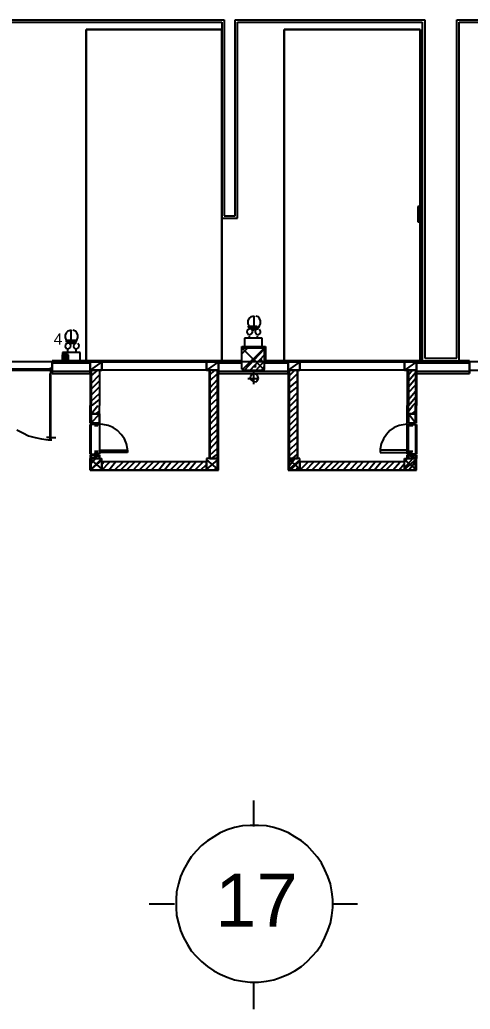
# Model space of a CAD drawing. Header units: millimetres. Extents: x 5 to 415, y 48 to 251.
# Drawn here: x 227.98 to 244.15, y 48.44 to 83.96 of the extents above; entities that cross this region are included whole.
import ezdxf

# ---------------------------------------------------------------- set-up
doc = ezdxf.new("R2010")
doc.units = ezdxf.units.MM
for name, color, linetype in [('H', 7, 'Continuous'), ('P', 7, 'Continuous'), ('T', 7, 'Continuous')]:
    doc.layers.add(name, color=color, linetype=linetype)

msp = doc.modelspace()

# ---------------------------------------------------------------- hatches: boundary and pattern name
at = {"layer": 'H', "linetype": 'Continuous'}
for points in [[(236.22, 72.902), (236.185, 72.937), (236.22, 72.937), (236.22, 72.902)], [(236.22, 72.902), (236.22, 72.937), (236.255, 72.937), (236.255, 72.849), (236.22, 72.902)], [(236.255, 72.849), (236.255, 72.937), (236.308, 72.937), (236.308, 72.849), (236.255, 72.849)], [(236.308, 72.849), (236.308, 72.937), (236.343, 72.937), (236.343, 72.813), (236.308, 72.849)], [(236.343, 72.813), (236.343, 72.937), (236.396, 72.937), (236.396, 72.813), (236.343, 72.813)], [(236.396, 72.813), (236.396, 72.937), (236.432, 72.937), (236.432, 72.849), (236.396, 72.813)], [(236.432, 72.849), (236.432, 72.937), (236.467, 72.937), (236.467, 72.849), (236.432, 72.849)], [(236.467, 72.849), (236.467, 72.937), (236.52, 72.937), (236.52, 72.902), (236.467, 72.849)], [(236.52, 72.902), (236.555, 72.937), (236.555, 72.902), (236.52, 72.902)], [(236.52, 72.902), (236.52, 72.937), (236.555, 72.937), (236.52, 72.902)], [(229.658, 72.39), (229.658, 72.443), (229.694, 72.443), (229.694, 72.39), (229.658, 72.39)], [(229.694, 72.39), (229.694, 72.443), (229.747, 72.443), (229.747, 72.355), (229.694, 72.39)], [(229.747, 72.355), (229.747, 72.443), (229.782, 72.443), (229.782, 72.355), (229.747, 72.355)], [(229.782, 72.355), (229.782, 72.443), (229.835, 72.443), (229.835, 72.355), (229.782, 72.355)], [(229.835, 72.355), (229.835, 72.443), (229.87, 72.443), (229.87, 72.355), (229.835, 72.355)], [(229.87, 72.355), (229.87, 72.443), (229.905, 72.443), (229.905, 72.355), (229.87, 72.355)], [(229.905, 72.355), (229.905, 72.443), (229.958, 72.443), (229.958, 72.355), (229.905, 72.355)], [(229.958, 72.355), (229.958, 72.443), (230.046, 72.443), (229.958, 72.355)], [(229.535, 71.878), (229.535, 71.931), (229.747, 71.931), (229.747, 71.878), (229.535, 71.878)], [(229.535, 71.843), (229.535, 71.878), (229.747, 71.878), (229.747, 71.843), (229.535, 71.843)], [(229.535, 71.79), (229.535, 71.843), (229.747, 71.843), (229.747, 71.79), (229.535, 71.79)], [(229.535, 71.755), (229.535, 71.79), (229.747, 71.79), (229.747, 71.755), (229.535, 71.755)], [(229.57, 71.72), (229.535, 71.755), (229.747, 71.755), (229.694, 71.72), (229.57, 71.72)]]:
    msp.add_hatch(color=256, dxfattribs=at).paths.add_polyline_path(points)

# ---------------------------------------------------------------- linework, layer by layer
at = {"layer": 'P'}
for points in [[(224.014, 83.961), (235.32, 83.961)], [(224.102, 83.873), (235.232, 83.873)], [(224.102, 83.873), (235.232, 83.873)], [(224.102, 83.873), (235.232, 83.873)], [(235.232, 83.873), (235.232, 83.608)], [(235.232, 83.873), (235.232, 76.835)], [(235.232, 83.873), (235.232, 76.835)], [(235.32, 83.961), (235.32, 76.923)], [(235.708, 76.923), (235.708, 83.961)], [(235.708, 83.961), (242.517, 83.961)], [(235.797, 76.835), (235.797, 83.873)], [(235.797, 83.873), (242.429, 83.873)], [(235.797, 76.835), (235.797, 83.873)], [(235.797, 83.873), (242.429, 83.873)], [(235.797, 76.835), (235.797, 83.873)], [(235.797, 83.873), (242.429, 83.873)], [(242.429, 83.873), (242.429, 77.188)], [(242.429, 83.873), (242.429, 77.258)], [(242.429, 83.873), (242.429, 77.258)], [(242.517, 83.961), (242.517, 77.188)], [(243.664, 71.808), (243.664, 83.961)], [(243.664, 83.961), (254.882, 83.961)], [(243.752, 71.72), (243.752, 83.873)], [(243.752, 83.873), (254.794, 83.873)], [(243.752, 71.72), (243.752, 83.873)], [(243.752, 83.873), (254.794, 83.873)], [(243.752, 71.72), (243.752, 83.873)], [(243.752, 83.873), (254.794, 83.873)], [(235.232, 83.608), (230.364, 83.608)], [(230.364, 83.608), (230.364, 71.72)], [(230.364, 71.72), (230.364, 83.608)], [(230.364, 83.608), (235.232, 83.608)], [(235.232, 83.608), (230.364, 83.608)], [(230.364, 83.608), (230.364, 71.72)], [(235.232, 83.608), (235.232, 76.835)], [(235.232, 83.608), (235.232, 71.72)], [(235.232, 71.72), (235.232, 83.608)], [(242.358, 83.608), (237.472, 83.608)], [(237.472, 83.608), (237.472, 71.72)], [(237.472, 71.72), (237.472, 83.608)], [(237.472, 83.608), (242.358, 83.608)], [(242.358, 83.608), (237.472, 83.608)], [(237.472, 83.608), (237.472, 71.72)], [(242.358, 77.188), (242.358, 83.608)], [(242.358, 83.608), (242.358, 71.72)], [(242.358, 71.72), (242.358, 83.608)], [(242.429, 77.258), (242.27, 77.258)], [(242.27, 77.258), (242.27, 76.712)], [(242.429, 77.258), (242.27, 77.258)], [(242.27, 77.258), (242.27, 76.712)], [(242.358, 76.8), (242.358, 77.188)], [(242.429, 77.188), (242.429, 76.8)], [(242.517, 77.188), (242.517, 76.8)], [(235.232, 71.72), (235.232, 76.835)], [(235.232, 76.835), (235.797, 76.835)], [(235.232, 76.835), (235.797, 76.835)], [(235.232, 76.835), (235.797, 76.835)], [(235.32, 76.923), (235.708, 76.923)], [(242.358, 71.72), (242.358, 76.8)], [(242.429, 76.8), (242.429, 71.72)], [(242.517, 76.8), (242.517, 71.808)], [(242.27, 76.712), (242.429, 76.712)], [(242.27, 76.712), (242.429, 76.712)], [(242.429, 76.712), (242.429, 71.72)], [(242.429, 76.712), (242.429, 71.72)], [(236.202, 73.237), (236.167, 73.148)], [(236.202, 73.237), (236.167, 73.148)], [(236.273, 73.29), (236.202, 73.237)], [(236.273, 73.29), (236.202, 73.237)], [(236.396, 73.325), (236.273, 73.29)], [(236.396, 73.325), (236.273, 73.29)], [(236.379, 73.325), (236.379, 72.813)], [(236.538, 73.29), (236.449, 73.325)], [(236.538, 73.29), (236.449, 73.325)], [(236.59, 73.237), (236.538, 73.29)], [(236.59, 73.237), (236.538, 73.29)], [(236.626, 73.148), (236.59, 73.237)], [(236.626, 73.148), (236.59, 73.237)], [(236.238, 72.866), (236.149, 72.813)], [(236.167, 73.148), (236.167, 73.043)], [(236.167, 73.148), (236.167, 73.043)], [(236.167, 73.043), (236.202, 72.972)], [(236.167, 73.043), (236.202, 72.972)], [(236.167, 72.954), (236.22, 72.902)], [(236.22, 72.902), (236.167, 72.954)], [(236.202, 72.972), (236.273, 72.902)], [(236.202, 72.972), (236.273, 72.902)], [(236.22, 72.954), (236.22, 72.954)], [(236.22, 72.954), (236.22, 72.954)], [(236.22, 72.902), (236.22, 72.954)], [(236.22, 72.954), (236.22, 72.902)], [(236.22, 72.954), (236.255, 72.954)], [(236.255, 72.954), (236.22, 72.954)], [(236.22, 72.902), (236.255, 72.866)], [(236.255, 72.866), (236.22, 72.902)], [(236.255, 72.954), (236.255, 72.866)], [(236.255, 72.866), (236.291, 72.954)], [(236.291, 72.954), (236.255, 72.954)], [(236.255, 72.866), (236.291, 72.954)], [(236.291, 72.866), (236.255, 72.866)], [(236.273, 72.902), (236.361, 72.866)], [(236.273, 72.902), (236.361, 72.866)], [(236.291, 72.954), (236.291, 72.866)], [(236.291, 72.954), (236.291, 72.866)], [(236.291, 72.866), (236.343, 72.954)], [(236.343, 72.954), (236.291, 72.954)], [(236.291, 72.866), (236.343, 72.954)], [(236.343, 72.813), (236.291, 72.866)], [(236.343, 72.778), (236.291, 72.849)], [(236.343, 72.954), (236.343, 72.813)], [(236.343, 72.954), (236.343, 72.813)], [(236.343, 72.813), (236.379, 72.954)], [(236.379, 72.954), (236.343, 72.954)], [(236.343, 72.813), (236.379, 72.954)], [(236.361, 72.866), (236.449, 72.866)], [(236.361, 72.866), (236.449, 72.866)], [(236.379, 72.954), (236.379, 72.813)], [(236.379, 72.954), (236.379, 72.813)], [(236.379, 72.813), (236.414, 72.954)], [(236.414, 72.954), (236.379, 72.954)], [(236.379, 72.813), (236.414, 72.954)], [(236.414, 72.866), (236.379, 72.813)], [(236.414, 72.954), (236.414, 72.866)], [(236.414, 72.954), (236.414, 72.866)], [(236.414, 72.866), (236.467, 72.954)], [(236.467, 72.954), (236.414, 72.954)], [(236.414, 72.866), (236.467, 72.954)], [(236.467, 72.866), (236.414, 72.866)], [(236.538, 72.866), (236.432, 72.813)], [(236.449, 72.866), (236.538, 72.902)], [(236.449, 72.866), (236.538, 72.902)], [(236.467, 72.954), (236.467, 72.866)], [(236.467, 72.954), (236.467, 72.866)], [(236.467, 72.866), (236.502, 72.954)], [(236.502, 72.954), (236.467, 72.954)], [(236.467, 72.866), (236.502, 72.954)], [(236.502, 72.902), (236.467, 72.866)], [(236.502, 72.954), (236.502, 72.902)], [(236.555, 72.954), (236.502, 72.902)], [(236.502, 72.902), (236.555, 72.954)], [(236.502, 72.902), (236.555, 72.954)], [(236.555, 72.954), (236.502, 72.902)], [(236.538, 72.902), (236.59, 72.972)], [(236.538, 72.902), (236.59, 72.972)], [(236.555, 72.954), (236.555, 72.902)], [(236.555, 72.902), (236.555, 72.954)], [(236.59, 72.972), (236.626, 73.043)], [(236.59, 72.972), (236.626, 73.043)], [(236.626, 72.778), (236.59, 72.849)], [(236.626, 73.043), (236.626, 73.148)], [(236.626, 73.043), (236.626, 73.148)], [(229.641, 72.725), (229.605, 72.637)], [(229.641, 72.725), (229.605, 72.637)], [(229.605, 72.637), (229.605, 72.549)], [(229.605, 72.637), (229.605, 72.549)], [(229.605, 72.549), (229.641, 72.461)], [(229.605, 72.549), (229.641, 72.461)], [(229.711, 72.778), (229.641, 72.725)], [(229.711, 72.778), (229.641, 72.725)], [(229.835, 72.813), (229.711, 72.778)], [(229.835, 72.813), (229.711, 72.778)], [(229.817, 72.813), (229.817, 72.355)], [(229.976, 72.778), (229.888, 72.813)], [(229.976, 72.778), (229.888, 72.813)], [(230.029, 72.725), (229.976, 72.778)], [(230.029, 72.725), (229.976, 72.778)], [(230.064, 72.637), (230.029, 72.725)], [(230.064, 72.637), (230.029, 72.725)], [(230.029, 72.461), (230.064, 72.549)], [(230.029, 72.461), (230.064, 72.549)], [(230.064, 72.549), (230.064, 72.637)], [(230.064, 72.549), (230.064, 72.637)], [(236.679, 72.531), (236.044, 72.531)], [(236.044, 72.531), (236.044, 72.231)], [(236.149, 72.813), (236.132, 72.743)], [(236.132, 72.743), (236.167, 72.672)], [(236.167, 72.672), (236.255, 72.655)], [(236.22, 72.602), (236.22, 72.531)], [(236.255, 72.655), (236.326, 72.708)], [(236.326, 72.708), (236.343, 72.778)], [(236.379, 72.813), (236.343, 72.813)], [(236.432, 72.813), (236.432, 72.743)], [(236.432, 72.743), (236.467, 72.672)], [(236.467, 72.672), (236.555, 72.655)], [(236.502, 72.602), (236.502, 72.531)], [(236.555, 72.655), (236.626, 72.708)], [(236.626, 72.708), (236.626, 72.778)], [(236.679, 72.231), (236.679, 72.531)], [(229.623, 72.302), (229.605, 72.231)], [(229.605, 72.231), (229.658, 72.161)], [(229.711, 72.355), (229.623, 72.302)], [(229.641, 72.461), (229.711, 72.39)], [(229.641, 72.461), (229.711, 72.39)], [(229.658, 72.443), (229.658, 72.39)], [(229.658, 72.39), (229.658, 72.443)], [(229.658, 72.443), (229.694, 72.443)], [(229.694, 72.443), (229.658, 72.443)], [(229.658, 72.39), (229.694, 72.39)], [(229.694, 72.39), (229.658, 72.39)], [(229.658, 72.161), (229.729, 72.143)], [(229.694, 72.443), (229.729, 72.443)], [(229.729, 72.443), (229.694, 72.443)], [(229.694, 72.39), (229.729, 72.355)], [(229.729, 72.355), (229.694, 72.39)], [(229.711, 72.39), (229.799, 72.355)], [(229.711, 72.39), (229.799, 72.355)], [(229.729, 72.443), (229.729, 72.355)], [(229.729, 72.355), (229.782, 72.443)], [(229.782, 72.443), (229.729, 72.443)], [(229.729, 72.355), (229.782, 72.443)], [(229.782, 72.355), (229.729, 72.355)], [(229.729, 72.143), (229.799, 72.196)], [(229.817, 72.267), (229.764, 72.337)], [(229.782, 72.443), (229.782, 72.355)], [(229.782, 72.443), (229.782, 72.355)], [(229.782, 72.355), (229.817, 72.443)], [(229.817, 72.443), (229.782, 72.443)], [(229.782, 72.355), (229.817, 72.443)], [(229.817, 72.355), (229.782, 72.355)], [(229.799, 72.355), (229.888, 72.355)], [(229.799, 72.355), (229.888, 72.355)], [(229.799, 72.196), (229.817, 72.267)], [(229.817, 72.443), (229.817, 72.355)], [(229.817, 72.443), (229.817, 72.355)], [(229.817, 72.355), (229.87, 72.443)], [(229.87, 72.443), (229.817, 72.443)], [(229.817, 72.355), (229.87, 72.443)], [(229.87, 72.355), (229.817, 72.355)], [(229.87, 72.443), (229.87, 72.355)], [(229.87, 72.443), (229.87, 72.355)], [(229.87, 72.355), (229.905, 72.443)], [(229.905, 72.443), (229.87, 72.443)], [(229.87, 72.355), (229.905, 72.443)], [(229.905, 72.355), (229.87, 72.355)], [(229.888, 72.355), (229.976, 72.39)], [(229.888, 72.355), (229.976, 72.39)], [(229.905, 72.443), (229.905, 72.355)], [(229.905, 72.443), (229.905, 72.355)], [(229.905, 72.355), (229.941, 72.443)], [(229.941, 72.443), (229.905, 72.443)], [(229.905, 72.355), (229.941, 72.443)], [(229.941, 72.355), (229.905, 72.355)], [(229.923, 72.302), (229.905, 72.231)], [(229.905, 72.231), (229.958, 72.161)], [(230.011, 72.355), (229.923, 72.302)], [(229.941, 72.443), (229.941, 72.355)], [(229.941, 72.443), (229.941, 72.355)], [(229.941, 72.355), (229.993, 72.443)], [(229.993, 72.443), (229.941, 72.443)], [(229.941, 72.355), (229.993, 72.443)], [(229.993, 72.39), (229.941, 72.355)], [(229.958, 72.161), (230.029, 72.143)], [(229.976, 72.39), (230.029, 72.461)], [(229.976, 72.39), (230.029, 72.461)], [(229.993, 72.443), (229.993, 72.39)], [(229.993, 72.443), (230.029, 72.443)], [(230.029, 72.443), (229.993, 72.443)], [(229.993, 72.39), (229.993, 72.443)], [(229.993, 72.443), (229.993, 72.39)], [(229.993, 72.443), (229.993, 72.39)], [(229.993, 72.39), (229.993, 72.443)], [(230.029, 72.143), (230.099, 72.196)], [(230.117, 72.267), (230.064, 72.337)], [(230.099, 72.196), (230.117, 72.267)], [(235.955, 71.72), (235.955, 72.231)], [(235.955, 72.231), (236.802, 72.231)], [(235.955, 71.967), (236.167, 72.178)], [(235.955, 72.178), (236.767, 72.178)], [(235.955, 71.42), (235.955, 72.178)], [(236.767, 72.178), (235.955, 71.385)], [(235.955, 72.178), (236.767, 71.385)], [(236.044, 72.231), (236.679, 72.231)], [(236.044, 71.385), (236.767, 72.143)], [(236.767, 71.42), (236.767, 72.178)], [(236.802, 72.231), (236.802, 71.72)], [(230.152, 72.02), (229.517, 72.02)], [(229.517, 72.02), (229.517, 71.72)], [(229.535, 71.931), (229.517, 71.843)], [(229.729, 71.931), (229.517, 71.931)], [(229.517, 71.931), (229.57, 71.931)], [(229.729, 71.931), (229.517, 71.931)], [(229.517, 71.931), (229.729, 71.896)], [(229.517, 71.931), (229.729, 71.896)], [(229.517, 71.896), (229.517, 71.931)], [(229.729, 71.896), (229.517, 71.896)], [(229.729, 71.896), (229.517, 71.896)], [(229.517, 71.896), (229.729, 71.896)], [(229.517, 71.896), (229.729, 71.896)], [(229.729, 71.896), (229.517, 71.896)], [(229.729, 71.896), (229.517, 71.896)], [(229.517, 71.896), (229.729, 71.843)], [(229.517, 71.896), (229.729, 71.843)], [(229.517, 71.843), (229.517, 71.896)], [(229.517, 71.843), (229.57, 71.773)], [(229.729, 71.843), (229.517, 71.843)], [(229.729, 71.843), (229.517, 71.843)], [(229.517, 71.843), (229.729, 71.843)], [(229.517, 71.843), (229.729, 71.843)], [(229.729, 71.843), (229.517, 71.843)], [(229.729, 71.843), (229.517, 71.843)], [(229.517, 71.843), (229.729, 71.808)], [(229.517, 71.843), (229.729, 71.808)], [(229.517, 71.808), (229.517, 71.843)], [(229.729, 71.808), (229.517, 71.808)], [(229.729, 71.808), (229.517, 71.808)], [(229.517, 71.808), (229.729, 71.808)], [(229.517, 71.808), (229.729, 71.808)], [(229.729, 71.808), (229.517, 71.808)], [(229.729, 71.808), (229.517, 71.808)], [(229.517, 71.808), (229.729, 71.755)], [(229.517, 71.808), (229.729, 71.755)], [(229.517, 71.755), (229.517, 71.808)], [(229.605, 71.967), (229.535, 71.931)], [(229.694, 71.931), (229.57, 71.931)], [(229.57, 71.931), (229.605, 71.931)], [(229.694, 71.931), (229.57, 71.931)], [(229.57, 71.931), (229.694, 71.931)], [(229.57, 71.931), (229.694, 71.931)], [(229.694, 71.931), (229.57, 71.931)], [(229.694, 71.931), (229.57, 71.931)], [(229.57, 71.931), (229.729, 71.931)], [(229.57, 71.931), (229.729, 71.931)], [(229.57, 71.773), (229.658, 71.773)], [(229.694, 71.967), (229.605, 71.967)], [(229.605, 71.931), (229.658, 71.931)], [(229.658, 71.931), (229.605, 71.931)], [(229.658, 71.931), (229.605, 71.931)], [(229.605, 71.931), (229.658, 71.931)], [(229.605, 71.931), (229.694, 71.931)], [(229.658, 71.931), (229.694, 71.931)], [(229.694, 71.931), (229.658, 71.931)], [(229.658, 71.773), (229.711, 71.808)], [(229.694, 72.108), (229.694, 72.02)], [(229.729, 71.861), (229.694, 71.967)], [(229.694, 71.931), (229.694, 71.931)], [(229.694, 71.931), (229.694, 71.931)], [(229.729, 71.931), (229.694, 71.931)], [(229.729, 71.896), (229.729, 71.931)], [(229.729, 71.896), (229.729, 71.896)], [(229.729, 71.896), (229.729, 71.896)], [(229.729, 71.843), (229.729, 71.896)], [(229.729, 71.843), (229.729, 71.843)], [(229.729, 71.843), (229.729, 71.843)], [(229.729, 71.808), (229.729, 71.843)], [(229.729, 71.808), (229.729, 71.808)], [(229.729, 71.808), (229.729, 71.808)], [(229.729, 71.755), (229.729, 71.808)], [(229.993, 72.108), (229.993, 72.02)], [(230.152, 71.72), (230.152, 72.02)], [(236.255, 71.385), (236.767, 71.931)], [(242.517, 71.808), (243.664, 71.808)], [(393.982, 71.684), (38.858, 71.684)], [(229.094, 71.42), (224.367, 71.42)], [(229.094, 71.473), (229.094, 71.385)], [(229.094, 71.385), (229.094, 71.473)], [(229.147, 71.72), (229.147, 71.261)], [(229.147, 71.261), (229.147, 71.72)], [(229.147, 71.72), (229.147, 71.261)], [(229.147, 71.72), (229.147, 71.261)], [(229.147, 71.261), (229.147, 71.72)], [(229.147, 71.261), (229.147, 71.72)], [(230.505, 71.72), (229.147, 71.72)], [(230.505, 71.632), (229.147, 71.632)], [(229.147, 71.473), (229.147, 71.296)], [(229.147, 71.296), (229.147, 71.473)], [(229.729, 71.755), (229.517, 71.755)], [(229.729, 71.755), (229.517, 71.755)], [(229.517, 71.755), (229.729, 71.755)], [(229.517, 71.755), (229.729, 71.755)], [(229.729, 71.755), (229.517, 71.755)], [(229.729, 71.755), (229.517, 71.755)], [(229.517, 71.755), (229.694, 71.72)], [(229.517, 71.755), (229.694, 71.72)], [(229.57, 71.72), (229.517, 71.755)], [(229.517, 71.72), (230.152, 71.72)], [(229.694, 71.72), (229.57, 71.72)], [(229.694, 71.72), (229.57, 71.72)], [(229.57, 71.72), (229.694, 71.72)], [(229.57, 71.72), (229.694, 71.72)], [(229.694, 71.72), (229.57, 71.72)], [(229.694, 71.72), (229.57, 71.72)], [(229.57, 71.72), (229.658, 71.72)], [(229.57, 71.72), (229.658, 71.72)], [(229.605, 71.72), (229.57, 71.72)], [(229.658, 71.72), (229.605, 71.72)], [(229.605, 71.72), (229.658, 71.72)], [(229.658, 71.72), (229.605, 71.72)], [(229.658, 71.72), (229.694, 71.72)], [(229.658, 71.72), (229.658, 71.72)], [(229.658, 71.72), (229.658, 71.72)], [(229.694, 71.72), (229.729, 71.755)], [(229.694, 71.72), (229.694, 71.72)], [(229.694, 71.72), (229.694, 71.72)], [(229.729, 71.755), (229.729, 71.755)], [(229.729, 71.755), (229.729, 71.755)], [(235.232, 71.72), (230.364, 71.72)], [(230.364, 71.72), (235.232, 71.72)], [(230.505, 71.332), (230.505, 71.72)], [(230.928, 71.72), (230.505, 71.72)], [(230.928, 71.684), (230.505, 71.385)], [(230.505, 71.385), (230.505, 71.684)], [(230.505, 71.684), (230.928, 71.684)], [(230.928, 71.684), (230.505, 71.684)], [(230.505, 71.684), (230.505, 71.385)], [(230.505, 71.684), (230.928, 71.684)], [(230.928, 71.72), (234.685, 71.72)], [(230.928, 71.684), (230.928, 71.385)], [(230.928, 71.385), (230.928, 71.684)], [(230.928, 71.684), (234.685, 71.684)], [(230.928, 71.684), (230.928, 71.385)], [(230.928, 71.385), (230.928, 71.684)], [(235.109, 71.72), (234.685, 71.72)], [(235.109, 71.684), (234.685, 71.385)], [(234.685, 71.385), (234.685, 71.684)], [(234.685, 71.684), (235.109, 71.684)], [(235.109, 71.684), (234.685, 71.684)], [(234.685, 71.684), (234.685, 71.385)], [(234.685, 71.684), (235.109, 71.684)], [(234.685, 71.385), (234.685, 71.684)], [(234.685, 71.684), (234.685, 71.385)], [(235.955, 71.72), (235.109, 71.72)], [(235.109, 71.72), (235.109, 71.332)], [(235.109, 71.684), (235.109, 71.385)], [(235.109, 71.385), (235.109, 71.684)], [(235.955, 71.632), (235.109, 71.632)], [(236.467, 71.543), (236.379, 71.508)], [(236.379, 71.508), (236.467, 71.508)], [(236.467, 71.385), (236.767, 71.72)], [(236.679, 71.755), (236.59, 71.72)], [(236.59, 71.72), (236.679, 71.755)], [(236.679, 71.385), (236.767, 71.508)], [(237.613, 71.72), (236.767, 71.72)], [(237.613, 71.632), (236.767, 71.632)], [(242.358, 71.72), (237.472, 71.72)], [(237.472, 71.72), (242.358, 71.72)], [(238.037, 71.72), (237.613, 71.72)], [(238.037, 71.684), (237.613, 71.385)], [(237.613, 71.385), (237.613, 71.684)], [(237.613, 71.684), (238.037, 71.684)], [(238.037, 71.684), (237.613, 71.684)], [(237.613, 71.684), (237.613, 71.385)], [(237.613, 71.684), (238.037, 71.684)], [(237.613, 71.385), (237.613, 71.684)], [(237.613, 71.684), (237.613, 71.385)], [(238.037, 71.72), (241.794, 71.72)], [(238.037, 71.684), (238.037, 71.385)], [(238.037, 71.385), (238.037, 71.684)], [(238.037, 71.385), (238.037, 71.684)], [(238.037, 71.684), (238.037, 71.385)], [(238.037, 71.684), (241.794, 71.684)], [(242.182, 71.72), (241.794, 71.72)], [(242.217, 71.684), (241.794, 71.385)], [(241.794, 71.385), (241.794, 71.684)], [(241.794, 71.684), (242.217, 71.684)], [(242.217, 71.684), (241.794, 71.684)], [(241.794, 71.684), (241.794, 71.385)], [(241.794, 71.385), (241.794, 71.684)], [(241.794, 71.684), (242.182, 71.684)], [(241.794, 71.684), (241.794, 71.385)], [(242.429, 71.72), (242.182, 71.72)], [(242.217, 71.684), (242.217, 71.385)], [(242.217, 71.385), (242.217, 71.684)], [(242.217, 71.684), (242.217, 71.385)], [(244.122, 71.632), (242.217, 71.632)], [(242.429, 71.72), (243.752, 71.72)], [(242.429, 71.72), (243.752, 71.72)], [(242.429, 71.72), (243.752, 71.72)], [(244.122, 71.72), (243.752, 71.72)], [(244.122, 71.72), (244.122, 71.261)], [(244.122, 71.261), (244.122, 71.72)], [(244.122, 71.72), (244.122, 71.261)], [(244.122, 71.72), (244.122, 71.261)], [(244.122, 71.261), (244.122, 71.72)], [(244.122, 71.72), (244.122, 71.261)], [(244.122, 71.473), (244.122, 71.296)], [(244.122, 71.296), (244.122, 71.473)], [(224.314, 71.385), (229.147, 71.385)], [(229.094, 71.385), (224.367, 71.385)], [(229.059, 71.261), (229.059, 68.88)], [(229.094, 71.261), (229.094, 71.332)], [(229.094, 71.332), (229.094, 71.261)], [(229.094, 68.88), (229.094, 71.261)], [(230.505, 71.332), (229.147, 71.332)], [(229.147, 71.261), (230.505, 71.261)], [(230.505, 71.385), (230.505, 70.115)], [(230.928, 71.385), (230.505, 71.385)], [(230.505, 71.385), (230.928, 71.385)], [(230.505, 71.385), (230.928, 71.385)], [(230.928, 71.385), (230.505, 71.385)], [(230.505, 71.261), (230.505, 71.332)], [(230.54, 71.173), (230.787, 71.385)], [(230.54, 71.385), (230.84, 71.385)], [(230.54, 71.385), (230.54, 70.115)], [(230.54, 71.385), (230.54, 70.115)], [(230.54, 70.908), (230.84, 71.208)], [(230.84, 71.385), (230.84, 70.115)], [(230.84, 71.385), (230.84, 70.115)], [(230.84, 71.385), (230.84, 70.115)], [(234.685, 71.385), (230.928, 71.385)], [(234.685, 71.385), (230.928, 71.385)], [(235.109, 71.385), (234.685, 71.385)], [(234.685, 71.385), (235.109, 71.385)], [(235.109, 71.385), (234.685, 71.385)], [(234.685, 71.385), (235.109, 71.385)], [(234.774, 71.385), (234.774, 68.21)], [(234.809, 68.21), (234.809, 71.385)], [(234.809, 71.208), (234.985, 71.385)], [(234.809, 71.385), (234.809, 68.21)], [(235.073, 71.385), (234.809, 71.385)], [(234.809, 70.997), (235.073, 71.261)], [(235.073, 71.385), (235.073, 67.786)], [(235.073, 68.21), (235.073, 71.385)], [(235.109, 67.786), (235.109, 71.385)], [(235.109, 71.332), (235.109, 71.261)], [(237.613, 71.332), (235.109, 71.332)], [(235.109, 71.261), (237.613, 71.261)], [(235.955, 71.385), (236.767, 71.385)], [(236.167, 71.085), (236.555, 71.085)], [(236.326, 71.226), (236.255, 71.138)], [(236.255, 71.138), (236.273, 71.032)], [(236.396, 71.261), (236.326, 71.226)], [(236.379, 70.873), (236.379, 71.296)], [(236.52, 71.191), (236.432, 71.261)], [(236.485, 70.979), (236.555, 71.085)], [(236.555, 71.085), (236.52, 71.191)], [(237.613, 71.385), (237.613, 67.786)], [(238.037, 71.385), (237.613, 71.385)], [(237.613, 71.385), (238.037, 71.385)], [(237.613, 71.385), (238.037, 71.385)], [(238.037, 71.385), (237.613, 71.385)], [(237.613, 71.261), (237.613, 71.332)], [(237.649, 67.786), (237.649, 71.385)], [(237.649, 71.173), (237.86, 71.385)], [(237.649, 71.385), (237.649, 68.21)], [(237.949, 71.385), (237.649, 71.385)], [(237.649, 70.961), (237.949, 71.261)], [(237.949, 71.385), (237.949, 68.21)], [(237.949, 68.21), (237.949, 71.385)], [(237.949, 68.21), (237.949, 71.385)], [(241.794, 71.385), (238.037, 71.385)], [(241.794, 71.385), (238.037, 71.385)], [(242.217, 71.385), (241.794, 71.385)], [(241.794, 71.385), (242.217, 71.385)], [(241.794, 71.385), (242.182, 71.385)], [(242.182, 71.385), (241.794, 71.385)], [(241.882, 71.385), (241.882, 70.115)], [(241.935, 71.385), (241.935, 70.115)], [(241.935, 71.208), (242.094, 71.385)], [(241.935, 71.385), (242.182, 71.385)], [(241.935, 71.385), (241.935, 70.115)], [(241.935, 70.997), (242.182, 71.296)], [(241.935, 70.785), (242.182, 71.085)], [(242.182, 71.385), (242.182, 70.115)], [(242.182, 71.385), (242.182, 70.115)], [(242.182, 71.332), (242.182, 71.261)], [(244.122, 71.332), (242.182, 71.332)], [(242.182, 71.261), (244.122, 71.261)], [(242.217, 71.385), (242.217, 70.115)], [(244.122, 71.385), (248.955, 71.385)], [(230.54, 70.697), (230.84, 70.997)], [(230.54, 70.485), (230.84, 70.785)], [(234.809, 70.75), (235.073, 71.049)], [(234.809, 70.538), (235.073, 70.838)], [(236.273, 71.032), (236.379, 70.961)], [(236.396, 70.961), (236.485, 70.979)], [(237.649, 70.75), (237.949, 70.997)], [(237.649, 70.538), (237.949, 70.785)], [(241.935, 70.573), (242.182, 70.838)], [(230.54, 70.273), (230.84, 70.538)], [(234.809, 70.326), (235.073, 70.626)], [(234.809, 70.115), (235.073, 70.362)], [(237.649, 70.273), (237.949, 70.573)], [(237.649, 70.062), (237.949, 70.362)], [(241.935, 70.326), (242.182, 70.626)], [(241.935, 70.115), (242.182, 70.414)], [(230.505, 69.48), (230.505, 70.115)], [(230.54, 69.815), (230.787, 70.115)], [(230.54, 69.815), (230.54, 70.115)], [(230.54, 69.815), (230.54, 70.115)], [(230.576, 70.115), (230.84, 70.326)], [(230.84, 69.815), (230.84, 70.115)], [(230.84, 69.48), (230.84, 70.115)], [(230.84, 69.815), (230.84, 70.115)], [(234.809, 69.85), (235.073, 70.15)], [(237.649, 69.85), (237.949, 70.115)], [(241.882, 69.48), (241.882, 70.115)], [(241.935, 69.815), (241.935, 70.115)], [(241.935, 69.903), (242.094, 70.115)], [(241.935, 69.815), (241.935, 70.115)], [(242.094, 70.115), (242.182, 70.203)], [(242.182, 69.815), (242.182, 70.115)], [(242.182, 69.815), (242.182, 70.115)], [(242.217, 69.48), (242.217, 70.115)], [(230.54, 69.815), (230.84, 69.815)], [(230.54, 69.48), (230.54, 69.815)], [(230.54, 69.48), (230.84, 69.815)], [(230.84, 69.815), (230.54, 69.815)], [(230.54, 69.815), (230.54, 69.48)], [(230.54, 69.815), (230.84, 69.815)], [(230.54, 69.48), (230.54, 69.815)], [(230.717, 69.815), (230.84, 69.903)], [(230.84, 69.815), (230.84, 69.48)], [(230.84, 69.48), (230.84, 69.815)], [(230.84, 69.815), (230.84, 69.48)], [(234.809, 69.638), (235.073, 69.938)], [(234.809, 69.427), (235.073, 69.727)], [(237.649, 69.638), (237.949, 69.903)], [(237.649, 69.391), (237.949, 69.691)], [(242.182, 69.815), (241.935, 69.815)], [(241.935, 69.815), (241.935, 69.48)], [(242.182, 69.48), (241.935, 69.815)], [(241.935, 69.815), (242.182, 69.815)], [(241.935, 69.48), (241.935, 69.815)], [(242.182, 69.815), (241.935, 69.815)], [(241.935, 69.815), (241.935, 69.48)], [(242.058, 69.815), (242.182, 69.938)], [(242.182, 69.48), (242.182, 69.815)], [(242.182, 69.815), (242.182, 69.48)], [(242.182, 69.48), (242.182, 69.815)], [(230.505, 68.368), (230.505, 69.427)], [(230.84, 69.427), (230.505, 69.427)], [(230.84, 69.48), (230.54, 69.48)], [(230.54, 69.48), (230.84, 69.48)], [(230.54, 69.48), (230.84, 69.48)], [(230.54, 68.368), (230.54, 69.427)], [(230.54, 68.368), (230.54, 69.427)], [(230.664, 69.427), (230.84, 69.427)], [(230.84, 69.427), (230.664, 69.427)], [(230.787, 69.391), (230.664, 69.391)], [(230.664, 69.391), (230.787, 69.391)], [(230.84, 69.427), (230.84, 68.368)], [(230.84, 69.427), (230.84, 68.368)], [(230.84, 69.427), (230.84, 68.368)], [(230.964, 69.427), (230.858, 69.444)], [(231.158, 69.391), (230.964, 69.427)], [(231.334, 69.321), (231.158, 69.391)], [(231.493, 69.215), (231.334, 69.321)], [(234.809, 69.215), (235.073, 69.48)], [(237.649, 69.18), (237.949, 69.48)], [(241.423, 69.321), (241.265, 69.215)], [(241.6, 69.391), (241.423, 69.321)], [(241.812, 69.427), (241.6, 69.391)], [(241.9, 69.444), (241.812, 69.427)], [(241.882, 68.368), (241.882, 69.427)], [(241.882, 69.427), (242.217, 69.427)], [(241.935, 69.48), (242.182, 69.48)], [(242.182, 69.48), (241.935, 69.48)], [(242.182, 69.48), (241.935, 69.48)], [(241.935, 68.368), (241.935, 69.427)], [(241.935, 68.368), (241.935, 69.427)], [(242.058, 69.427), (241.935, 69.427)], [(241.935, 69.427), (242.058, 69.427)], [(241.97, 69.391), (242.094, 69.391)], [(242.094, 69.391), (241.97, 69.391)], [(242.182, 69.427), (242.182, 68.368)], [(242.182, 69.427), (242.182, 68.368)], [(242.217, 69.427), (242.217, 68.368)], [(227.877, 69.233), (228.088, 69.127)], [(228.088, 69.127), (228.3, 69.021)], [(228.3, 69.021), (228.529, 68.968)], [(228.529, 68.968), (228.759, 68.915)], [(229.059, 68.968), (228.935, 68.968)], [(229.094, 68.968), (229.27, 68.968)], [(231.616, 69.074), (231.493, 69.215)], [(231.74, 68.915), (231.616, 69.074)], [(234.809, 69.003), (235.073, 69.268)], [(234.809, 68.756), (235.073, 69.056)], [(237.649, 68.968), (237.949, 69.268)], [(237.649, 68.756), (237.949, 69.003)], [(241.141, 69.074), (241.035, 68.915)], [(241.265, 69.215), (241.141, 69.074)], [(228.759, 68.915), (229.006, 68.88)], [(229.006, 68.88), (229.129, 68.88)], [(231.81, 68.739), (231.74, 68.915)], [(231.846, 68.545), (231.81, 68.739)], [(234.809, 68.545), (235.073, 68.845)], [(234.809, 68.333), (235.073, 68.58)], [(237.649, 68.509), (237.949, 68.792)], [(237.649, 68.298), (237.949, 68.58)], [(240.947, 68.739), (240.912, 68.545)], [(241.035, 68.915), (240.947, 68.739)], [(230.505, 68.368), (230.84, 68.368)], [(230.505, 68.333), (230.505, 68.21)], [(230.505, 67.786), (230.505, 68.21)], [(230.54, 68.21), (230.54, 68.333)], [(230.54, 68.333), (230.84, 68.333)], [(230.54, 68.21), (230.84, 68.333)], [(230.84, 68.333), (230.54, 68.333)], [(230.54, 68.333), (230.54, 68.21)], [(230.84, 68.333), (230.54, 68.333)], [(230.54, 68.21), (230.54, 68.333)], [(230.54, 68.033), (230.717, 68.21)], [(230.54, 67.822), (230.928, 68.21)], [(230.54, 67.786), (230.54, 68.21)], [(230.54, 67.786), (230.54, 68.21)], [(230.84, 68.21), (230.54, 68.21)], [(230.54, 68.21), (230.84, 68.21)], [(230.84, 68.21), (230.54, 68.21)], [(230.787, 68.457), (230.664, 68.457)], [(230.664, 68.457), (230.787, 68.457)], [(230.84, 68.368), (230.664, 68.421)], [(230.664, 68.368), (230.84, 68.368)], [(230.84, 68.509), (231.846, 68.509)], [(230.84, 68.421), (230.84, 68.509)], [(231.846, 68.421), (230.84, 68.421)], [(230.84, 68.21), (230.84, 68.333)], [(230.84, 68.333), (230.84, 68.21)], [(230.84, 68.21), (230.84, 68.333)], [(230.84, 68.333), (230.84, 68.21)], [(230.84, 68.21), (230.928, 68.21)], [(230.928, 67.786), (230.928, 68.21)], [(231.846, 68.439), (231.846, 68.545)], [(231.846, 68.509), (231.846, 68.421)], [(235.073, 68.21), (234.685, 68.21)], [(234.685, 68.21), (234.685, 67.786)], [(234.809, 68.21), (235.073, 68.21)], [(234.862, 68.21), (235.073, 68.368)], [(235.073, 67.786), (235.073, 68.21)], [(237.649, 67.945), (237.86, 68.21)], [(238.037, 68.21), (237.649, 68.21)], [(237.649, 68.21), (237.649, 67.786)], [(237.649, 68.21), (237.949, 68.21)], [(237.737, 68.21), (237.737, 68.121)], [(237.772, 68.21), (237.949, 68.368)], [(238.037, 67.786), (238.037, 68.21)], [(240.912, 68.545), (240.912, 68.439)], [(241.882, 68.509), (240.912, 68.509)], [(240.912, 68.509), (240.912, 68.421)], [(240.912, 68.421), (241.882, 68.421)], [(241.794, 68.086), (241.882, 68.21)], [(241.794, 67.874), (242.094, 68.21)], [(241.794, 67.786), (241.794, 68.21)], [(241.794, 68.21), (241.935, 68.21)], [(241.882, 68.421), (241.882, 68.509)], [(242.217, 68.368), (241.882, 68.368)], [(241.882, 68.21), (241.882, 68.333)], [(241.935, 68.368), (242.058, 68.421)], [(242.058, 68.368), (241.935, 68.368)], [(241.935, 68.333), (241.935, 68.21)], [(242.182, 68.333), (241.935, 68.333)], [(242.182, 68.21), (241.935, 68.333)], [(241.935, 68.333), (242.182, 68.333)], [(241.935, 68.21), (241.935, 68.333)], [(241.935, 68.333), (242.182, 68.333)], [(241.935, 68.333), (241.935, 68.21)], [(241.935, 68.21), (242.182, 68.21)], [(242.182, 68.21), (241.935, 68.21)], [(241.935, 68.21), (242.182, 68.21)], [(241.97, 68.457), (242.094, 68.457)], [(242.094, 68.457), (241.97, 68.457)], [(242.182, 68.21), (242.182, 68.333)], [(242.182, 68.333), (242.182, 68.21)], [(242.182, 68.21), (242.182, 68.333)], [(242.182, 67.786), (242.182, 68.21)], [(242.182, 67.786), (242.182, 68.21)], [(242.217, 68.333), (242.217, 68.21)], [(242.217, 67.786), (242.217, 68.21)], [(230.54, 68.157), (230.928, 67.822)], [(230.928, 68.157), (230.54, 67.822)], [(230.928, 67.998), (230.999, 68.086)], [(230.928, 67.786), (231.211, 68.086)], [(234.685, 68.086), (230.928, 68.086)], [(230.928, 68.086), (230.928, 67.786)], [(231.175, 67.786), (231.422, 68.086)], [(231.387, 67.786), (231.687, 68.086)], [(231.599, 67.786), (231.898, 68.086)], [(231.81, 67.786), (232.11, 68.086)], [(232.057, 67.786), (232.322, 68.086)], [(232.269, 67.786), (232.569, 68.086)], [(232.481, 67.786), (232.78, 68.086)], [(232.692, 67.786), (232.992, 68.086)], [(232.957, 67.786), (233.204, 68.086)], [(233.168, 67.786), (233.415, 68.086)], [(233.38, 67.786), (233.68, 68.086)], [(233.592, 67.786), (233.892, 68.086)], [(233.839, 67.786), (234.103, 68.086)], [(234.05, 67.786), (234.297, 68.086)], [(234.262, 67.786), (234.562, 68.086)], [(234.474, 67.786), (234.685, 67.998)], [(234.685, 68.157), (235.073, 67.822)], [(235.073, 68.157), (234.685, 67.822)], [(234.685, 67.786), (234.685, 68.086)], [(234.95, 67.786), (235.073, 67.91)], [(237.649, 68.157), (238.037, 67.822)], [(238.037, 68.157), (237.649, 67.822)], [(237.737, 68.121), (237.649, 68.121)], [(237.702, 67.786), (238.037, 68.121)], [(237.913, 67.786), (238.037, 67.91)], [(237.984, 67.91), (237.913, 67.822)], [(237.984, 67.822), (237.984, 67.91)], [(238.037, 67.786), (238.337, 68.086)], [(241.794, 68.086), (238.037, 68.086)], [(238.037, 68.086), (238.037, 67.786)], [(238.248, 67.786), (238.531, 68.086)], [(238.46, 67.786), (238.76, 68.086)], [(238.707, 67.786), (238.972, 68.086)], [(238.919, 67.786), (239.219, 68.086)], [(239.13, 67.786), (239.43, 68.086)], [(239.342, 67.786), (239.642, 68.086)], [(239.589, 67.786), (239.854, 68.086)], [(239.818, 67.786), (240.101, 68.086)], [(240.03, 67.786), (240.312, 68.086)], [(240.242, 67.786), (240.524, 68.086)], [(240.489, 67.786), (240.736, 68.086)], [(240.7, 67.786), (240.947, 68.086)], [(240.912, 67.786), (241.212, 68.086)], [(241.124, 67.786), (241.423, 68.086)], [(241.371, 67.786), (241.635, 68.086)], [(241.582, 67.786), (241.794, 68.033)], [(241.794, 68.157), (242.182, 67.822)], [(242.182, 68.157), (241.794, 67.822)], [(241.794, 67.786), (241.794, 68.086)], [(241.935, 67.786), (242.182, 68.086)], [(235.109, 67.786), (230.505, 67.786)], [(230.505, 67.786), (235.109, 67.786)], [(230.928, 67.786), (230.54, 67.786)], [(230.928, 67.786), (234.685, 67.786)], [(234.685, 67.786), (235.073, 67.786)], [(242.217, 67.786), (237.613, 67.786)], [(237.613, 67.786), (242.217, 67.786)], [(237.649, 67.786), (238.037, 67.786)], [(237.913, 67.822), (237.984, 67.822)], [(238.037, 67.786), (241.794, 67.786)], [(242.182, 67.786), (241.794, 67.786)], [(236.379, 54.998), (236.379, 55.933)], [(235.179, 54.769), (234.95, 54.628)], [(235.426, 54.875), (235.179, 54.769)], [(235.691, 54.963), (235.426, 54.875)], [(235.973, 55.016), (235.691, 54.963)], [(236.255, 55.033), (235.973, 55.016)], [(236.396, 55.033), (236.255, 55.033)], [(236.555, 55.033), (236.396, 55.033)], [(236.837, 55.016), (236.555, 55.033)], [(237.102, 54.963), (236.837, 55.016)], [(237.367, 54.875), (237.102, 54.963)], [(237.631, 54.769), (237.367, 54.875)], [(237.86, 54.628), (237.631, 54.769)], [(234.721, 54.487), (234.509, 54.31)], [(234.95, 54.628), (234.721, 54.487)], [(238.09, 54.487), (237.86, 54.628)], [(238.301, 54.31), (238.09, 54.487)], [(234.315, 54.116), (234.139, 53.904)], [(234.509, 54.31), (234.315, 54.116)], [(238.478, 54.116), (238.301, 54.31)], [(238.654, 53.904), (238.478, 54.116)], [(233.998, 53.693), (233.856, 53.446)], [(234.139, 53.904), (233.998, 53.693)], [(238.813, 53.693), (238.654, 53.904)], [(238.936, 53.446), (238.813, 53.693)], [(233.856, 53.446), (233.751, 53.199)], [(239.042, 53.199), (238.936, 53.446)], [(233.68, 52.934), (233.609, 52.652)], [(233.751, 53.199), (233.68, 52.934)], [(239.13, 52.934), (239.042, 53.199)], [(239.183, 52.652), (239.13, 52.934)], [(233.609, 52.652), (233.592, 52.37)], [(239.219, 52.37), (239.183, 52.652)], [(233.592, 52.37), (233.592, 52.229)], [(233.592, 52.229), (233.592, 52.088)], [(239.219, 52.229), (239.219, 52.37)], [(239.219, 52.088), (239.219, 52.229)], [(233.539, 52.211), (232.622, 52.211)], [(233.592, 52.088), (233.609, 51.805)], [(240.101, 52.211), (239.183, 52.211)], [(239.183, 51.805), (239.219, 52.088)], [(233.609, 51.805), (233.68, 51.523)], [(233.68, 51.523), (233.751, 51.259)], [(239.042, 51.259), (239.13, 51.523)], [(239.13, 51.523), (239.183, 51.805)], [(233.751, 51.259), (233.856, 51.012)], [(238.936, 51.012), (239.042, 51.259)], [(233.856, 51.012), (233.998, 50.765)], [(238.813, 50.765), (238.936, 51.012)], [(233.998, 50.765), (234.139, 50.535)], [(234.139, 50.535), (234.315, 50.341)], [(238.478, 50.341), (238.654, 50.535)], [(238.654, 50.535), (238.813, 50.765)], [(234.315, 50.341), (234.509, 50.147)], [(234.509, 50.147), (234.721, 49.971)], [(238.09, 49.971), (238.301, 50.147)], [(238.301, 50.147), (238.478, 50.341)], [(234.721, 49.971), (234.95, 49.812)], [(234.95, 49.812), (235.179, 49.689)], [(237.631, 49.689), (237.86, 49.812)], [(237.86, 49.812), (238.09, 49.971)], [(235.179, 49.689), (235.426, 49.583)], [(235.426, 49.583), (235.691, 49.495)], [(235.691, 49.495), (235.973, 49.442)], [(235.973, 49.442), (236.255, 49.407)], [(236.255, 49.407), (236.396, 49.407)], [(236.396, 49.407), (236.555, 49.407)], [(236.555, 49.407), (236.837, 49.442)], [(236.837, 49.442), (237.102, 49.495)], [(237.102, 49.495), (237.367, 49.583)], [(237.367, 49.583), (237.631, 49.689)], [(236.379, 48.436), (236.379, 49.371)]]:
    msp.add_lwpolyline(points, dxfattribs=at)

# ---------------------------------------------------------------- texts
at = {"layer": 'T', "attachment_point": 7}
for s, insert, char_height in [('{\\fArial|b0|i0|c0|p18;4}', (229.2, 72.3), 0.4), ('{\\fArial|b0|i0|c0|p18;17}', (235, 51.4), 1.9)]:
    msp.add_mtext(s, dxfattribs=dict(at, insert=insert, char_height=char_height))

doc.saveas('drawing.dxf')
